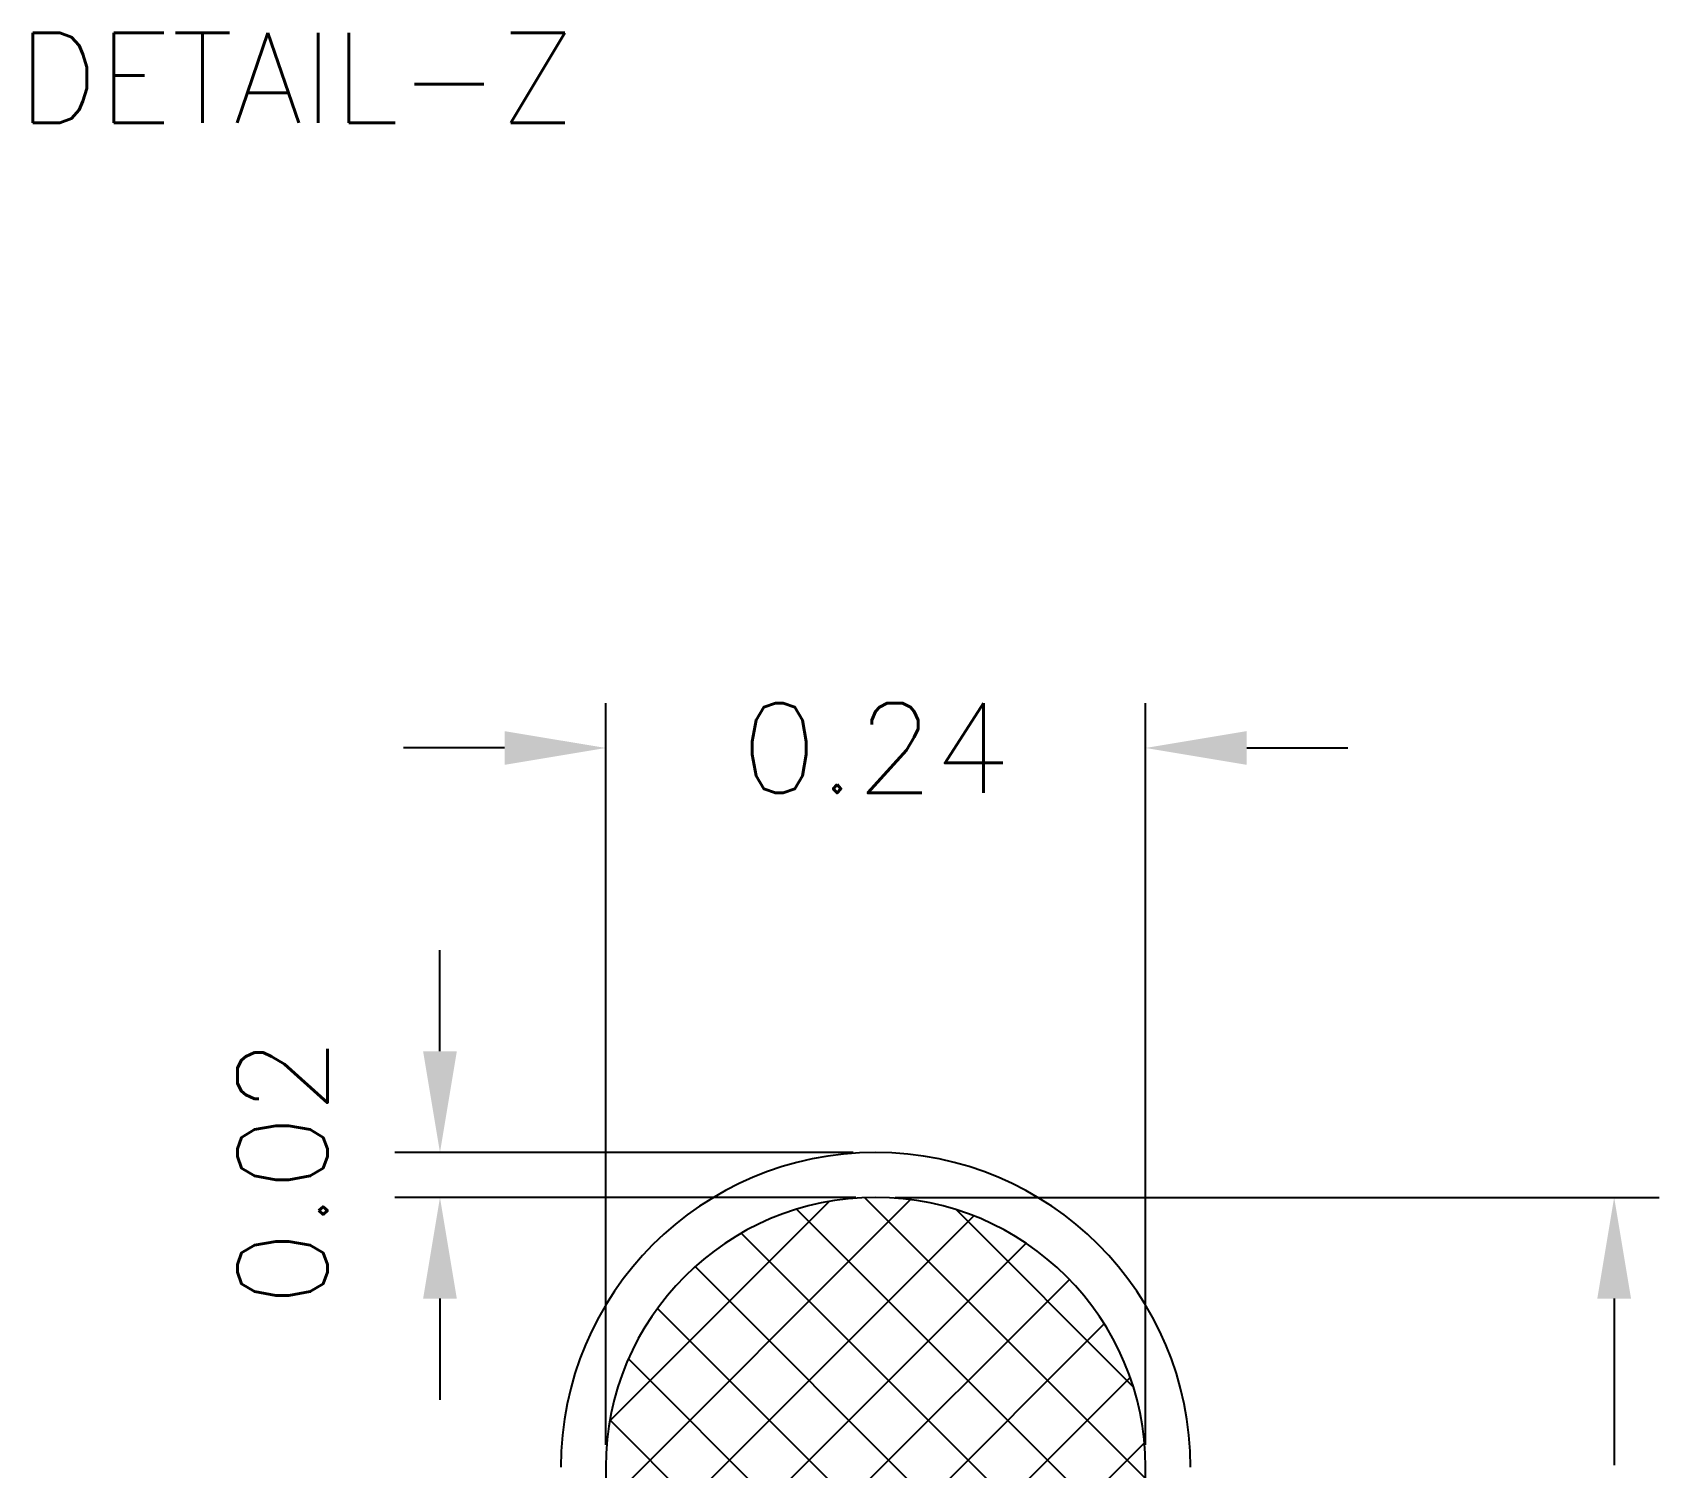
# Model space of a CAD drawing. Extents: x -48 to 208, y -118 to 47.
# Drawn here: x 171.81 to 208.28, y -47.85 to -15.95 of the extents above; entities that cross this region are included whole.
import ezdxf

# ---------------------------------------------------------------- set-up
doc = ezdxf.new("R2010")
doc.units = 0
doc.header["$LTSCALE"] = 5
doc.header["$MEASUREMENT"] = 0
doc.layers.get('0').update_dxf_attribs({"linetype": 'CONTINUOUS'})
doc.layers.get('DEFPOINTS').update_dxf_attribs({"linetype": 'CONTINUOUS'})
doc.layers.add('DIM', color=3, linetype='CONTINUOUS')
doc.layers.add('SECTION', color=6, linetype='CONTINUOUS')
doc.styles.add('ROMANS', font='romans.shx', dxfattribs={"height": 2})
doc.dimstyles.new('DETAIL-Z', dxfattribs={"dimscale": 25, "dimtxt": 0.08, "dimasz": 0.09, "dimexe": 0.04, "dimexo": 0.02, "dimgap": 0.04, "dimtad": 0, "dimdec": 3, "dimlfac": 0.02, "dimzin": 0, "dimdsep": 46, "dimtxsty": 'ROMANS', "dimcen": 0.04, "dimadec": 0, "dimazin": 0, "dimtfac": 1, "dimtdec": 3, "dimtofl": 0, "dimtmove": 2, "dimatfit": 3, "dimfxl": 1, "dimtolj": 1, "dimtzin": 0, "dimarcsym": 0})

# ---------------------------------------------------------------- blocks, each defined once
blk = doc.blocks.new('*D7')
at = {"layer": 'DEFPOINTS', "color": 0, "transparency": 16777216}
for p in [(385.26, 403.371), (375.574, 402.371), (385.323, 402.371)]:
    blk.add_point(p, dxfattribs=at)
at = {"layer": 'DIM', "color": 0, "lineweight": -2, "transparency": 16777216}
for p, q in [((375.574, 405.621), (375.574, 407.871)), ((384.76, 403.371), (374.574, 403.371)), ((384.823, 402.371), (374.574, 402.371)), ((375.574, 400.121), (375.574, 397.871))]:
    blk.add_line(p, q, dxfattribs=at)
at = {"layer": 'DIM', "color": 0, "transparency": 16777216}
for points in [[(375.199, 405.621), (375.949, 405.621), (375.574, 403.371)], [(375.199, 400.121), (375.949, 400.121), (375.574, 402.371)]]:
    blk.add_solid(points, dxfattribs=at)
at = {"layer": 'DIM', "color": 0, "transparency": 16777216, "insert": (372.07, 402.935), "char_height": 2, "attachment_point": 5, "rotation": 90, "style": 'ROMANS'}
blk.add_mtext('\\A1;0.02', dxfattribs=at)
blk = doc.blocks.new('*D11')
at = {"layer": 'DEFPOINTS', "color": 0, "transparency": 16777216}
for p in [(385.197, 402.371), (401.679, 402.371), (389.683, 382.371)]:
    blk.add_point(p, dxfattribs=at)
at = {"layer": 'DIM', "color": 0, "lineweight": -2, "transparency": 16777216}
for p, q in [((385.697, 402.371), (402.679, 402.371)), ((401.679, 400.121), (401.679, 396.418)), ((401.679, 384.621), (401.679, 388.323)), ((390.183, 382.371), (402.679, 382.371))]:
    blk.add_line(p, q, dxfattribs=at)
at = {"layer": 'DIM', "color": 0, "transparency": 16777216}
for points in [[(401.304, 400.121), (402.054, 400.121), (401.679, 402.371)], [(401.304, 384.621), (402.054, 384.621), (401.679, 382.371)]]:
    blk.add_solid(points, dxfattribs=at)
at = {"layer": 'DIM', "color": 0, "transparency": 16777216, "insert": (401.679, 392.371), "char_height": 2, "attachment_point": 5, "rotation": 90, "style": 'ROMANS'}
blk.add_mtext('\\A1;0.40', dxfattribs=at)
blk = doc.blocks.new('*D20')
at = {"layer": 'DEFPOINTS', "color": 0, "transparency": 16777216}
for p in [(391.26, 412.366), (379.26, 396.371), (391.26, 396.371)]:
    blk.add_point(p, dxfattribs=at)
at = {"layer": 'DIM', "color": 0, "lineweight": -2, "transparency": 16777216}
for p, q in [((379.26, 396.871), (379.26, 413.366)), ((391.26, 396.871), (391.26, 413.366)), ((377.01, 412.366), (374.76, 412.366)), ((393.51, 412.366), (395.76, 412.366))]:
    blk.add_line(p, q, dxfattribs=at)
at = {"layer": 'DIM', "color": 0, "transparency": 16777216}
for points in [[(377.01, 412.741), (377.01, 411.991), (379.26, 412.366)], [(393.51, 412.741), (393.51, 411.991), (391.26, 412.366)]]:
    blk.add_solid(points, dxfattribs=at)
at = {"layer": 'DIM', "color": 0, "transparency": 16777216, "insert": (385.26, 412.366), "char_height": 2, "attachment_point": 5, "style": 'ROMANS'}
blk.add_mtext('\\A1;0.24', dxfattribs=at)

msp = doc.modelspace()

# ---------------------------------------------------------------- hatches: boundary and pattern name
at = {"layer": 'SECTION'}
h = msp.add_hatch(dxfattribs=at)
h.set_pattern_fill('ANSI37', color=256, scale=10, style=0)
h.set_pattern_definition([(45, (-0.0838, 0.033), (-0.8838835, 0.8838835), []), (135, (-0.0838, 0.033), (-0.8838835, -0.8838835), [])])
h.paths.add_polyline_path([(196.548, -47.8549, 1), (184.548, -47.8549), (184.548, -60.4109), (185.0393, -60.8552), (196.0654, -60.8552), (196.548, -60.4141)])
h.paths.add_polyline_path([(196.0654, -60.8552), (185.0393, -60.8552), (186.1448, -61.8549), (194.9716, -61.8549)])

# ---------------------------------------------------------------- linework, layer by layer
msp.add_arc((190.548, -47.8549), 7, 0, 180)
msp.add_lwpolyline([(194.9716, -61.8549), (196.548, -60.4141), (196.548, -47.8549, 1), (184.548, -47.8549), (184.548, -60.4109), (186.1448, -61.8549)], format="xyb", close=True, dxfattribs=at)

# ---------------------------------------------------------------- texts
at = {"layer": 'DIM', "insert": (183.8959, -15.9539), "char_height": 2, "attachment_point": 3, "style": 'ROMANS'}
msp.add_mtext('\\A1;DETAIL-Z', dxfattribs=at)

# ---------------------------------------------------------------- dimensions: what is measured, and where the dimension line sits
at = {"layer": 'DIM'}
dim = msp.add_linear_dim(base=(196.548, -31.8597), p1=(184.548, -47.8549), p2=(196.548, -47.8549), dimstyle='DETAIL-Z', override={"dimdec": 2, "dimtmove": 1}, dxfattribs=at)
dim.commit()
dim.dimension.update_dxf_attribs({"geometry": '*D20', "text_midpoint": (190.548, -31.8597), "insert": (-194.7117, -444.2256)})
dim = msp.add_linear_dim(base=(180.8627, -41.8549), p1=(190.548, -40.8549), p2=(190.6109, -41.8549), angle=90, dimstyle='DETAIL-Z', override={"dimdec": 2}, dxfattribs=at)
dim.commit()
dim.dimension.update_dxf_attribs({"geometry": '*D7', "text_midpoint": (177.3584, -41.2901), "dimtype": 128, "insert": (-194.7117, -444.2256)})
dim = msp.add_linear_dim(base=(206.9669, -41.8549), p1=(194.9716, -61.8549), p2=(190.4851, -41.8549), angle=90, dimstyle='DETAIL-Z', override={"dimdec": 2, "dimtmove": 1}, dxfattribs=at)
dim.commit()
dim.dimension.update_dxf_attribs({"geometry": '*D11', "text_midpoint": (206.9669, -51.8549), "insert": (-194.7117, -444.2256)})

doc.saveas('drawing.dxf')
